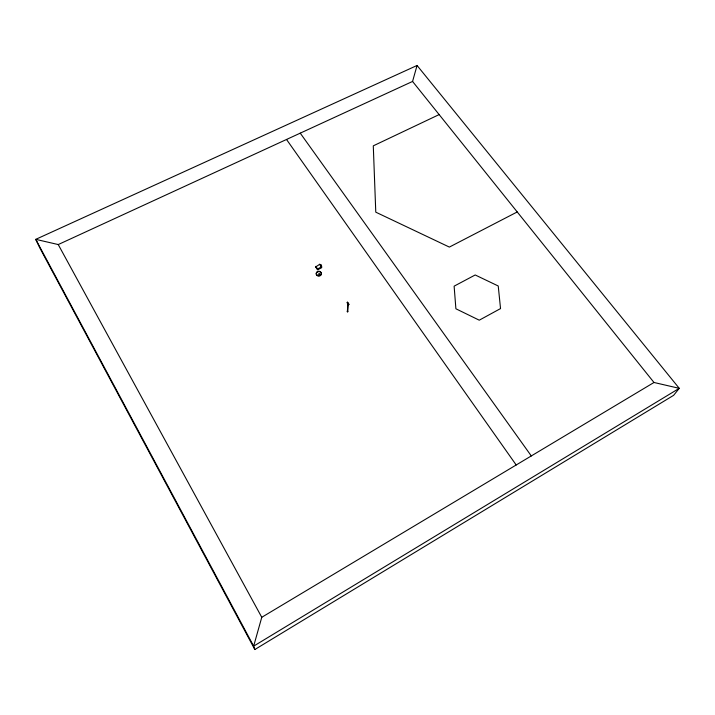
<?xml version="1.0" encoding="UTF-8"?>
<svg xmlns="http://www.w3.org/2000/svg" width="715" height="715" viewBox="0 0 715 715"><rect width="100%" height="100%" fill="white"/><g stroke="black" fill="none" stroke-linecap="round" stroke-linejoin="round"><path stroke-width="1.07" d="M347.32 311.713L348.008 303.401L347.839 311.713L347.32 311.713L347.839 311.713M417.06 65.467L412.564 81.447L58.237 244.557L35.75 239.355L253.655 646.146L679.25 388.334L653.993 382.48L261.77 617.295L253.655 646.146L254.826 649.533L673.619 395.332L679.25 388.334L417.06 65.467L35.75 239.355L39.933 248.15L254.826 649.533M321.544 267.669L321.571 266.338L319.677 264.291L315.816 266.874L317.835 269.725L321.544 267.669L321.571 266.338M315.95 267.678L315.967 266.346M347.946 303.634L348.268 303.723M321.571 265.819C321.071 264.666 321.822 266.007 321.294 265.9M321.455 266.302L321.482 265.846M315.816 266.874L317.71 268.92L321.419 266.865M517.231 211.953L449.36 247.086L375.777 212.167L373.284 145.842L439.144 114.588M321.696 267.142L319.677 264.291M321.08 264.943L321.446 265.435M346.936 302.463L348.455 304.84M320.838 265.48L321.142 265.98M412.564 81.447L653.993 382.48M321.106 265.533L320.785 265.113L320.99 265.551M300.246 133.151L531.299 455.938M286.518 139.47L516.194 464.982M58.237 244.557L261.77 617.295M321.339 265.828L321.151 265.247M317.12 268.804L317.254 269.609M317.71 268.92L317.835 269.725M320.266 264.407L320.392 265.211M320.588 272.299A2.556 2.216 0.2 0 1 320.892 275.132A2.556 2.216 0.2 0 1 317.719 275.883A2.556 2.216 0.2 0 1 316.316 273.309M316.575 272.772A2.556 2.216 0.2 0 1 316.977 272.308M317.505 271.959A2.556 2.216 0.2 0 1 318.774 271.655M319.435 271.727A2.556 2.216 0.2 0 1 320.052 271.95M319.73 274.077L318.702 274.086L319.73 274.077M500.536 308.576L479.265 320.186L455.893 308.782L454.123 286.161L475.198 274.971L498.239 285.991L500.536 308.576M347.463 302.159L349.027 304.572L347.499 302.204M316.986 275.025A2.556 2.216 0.2 0 0 321.258 274.006A2.556 2.216 0.2 0 0 318.112 271.307A2.556 2.216 0.2 0 0 316.986 275.025"/></g></svg>
